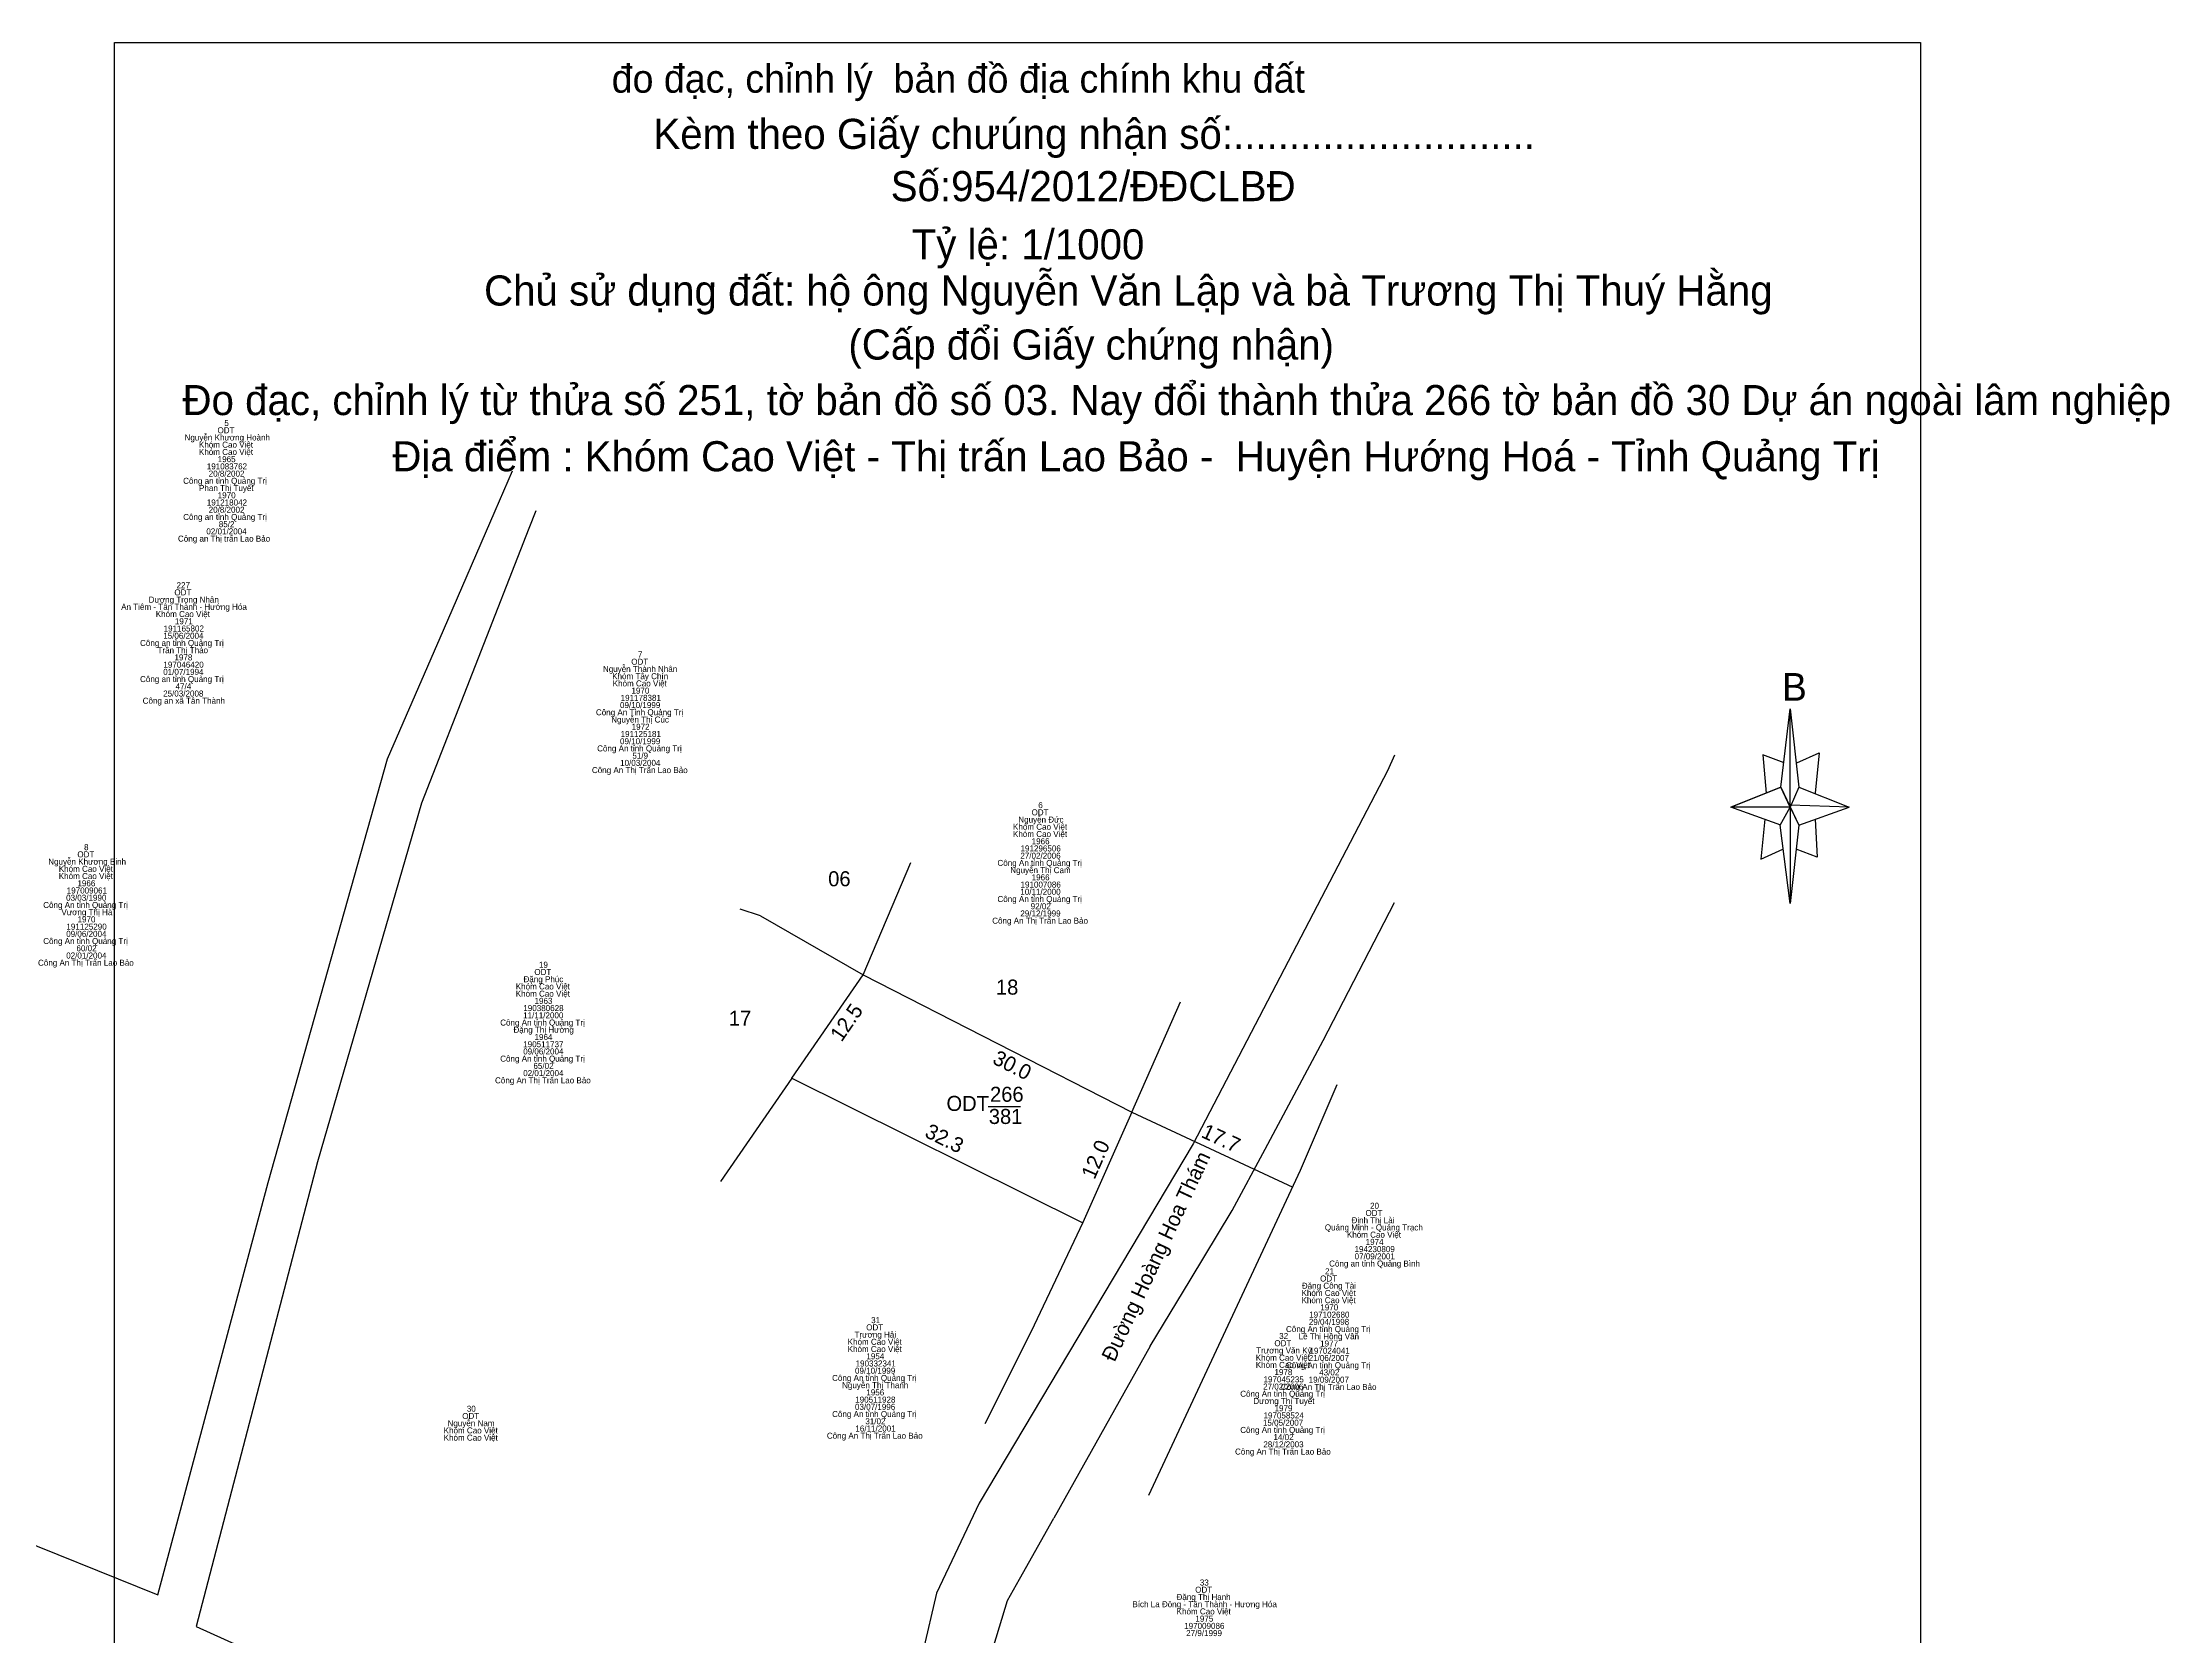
# Model space of a CAD drawing. Extents: x 535932 to 536577, y 1836990 to 1837547.
# Drawn here: x 536365.2 to 536577.2, y 1837387.8 to 1837546.7 of the extents above; entities that cross this region are included whole.
import ezdxf

# ---------------------------------------------------------------- set-up
doc = ezdxf.new("R2010")
doc.units = 0
for name, color, linetype in [('Level 1', 7, 'Continuous'), ('Level 10', 7, 'Continuous'), ('Level 17', 7, 'Continuous'), ('Level 23', 7, 'Continuous'), ('Level 34', 7, 'Continuous'), ('Level 5', 7, 'Continuous')]:
    doc.layers.add(name, color=color, linetype=linetype)

msp = doc.modelspace()

# ---------------------------------------------------------------- linework, layer by layer
at = {"layer": 'Level 10'}
for p, q in [((536447.01, 1837453.75), (536451.76, 1837464.95)), ((536436.79, 1837459.62), (536434.75, 1837460.3)), ((536436.79, 1837459.62), (536447.01, 1837453.75)), ((536447.01, 1837453.75), (536473.79, 1837440.06))]:
    msp.add_line(p, q, dxfattribs=at)
at = {"layer": 'Level 17'}
for p, q in [((536439.92, 1837443.46), (536447.01, 1837453.75)), ((536473.79, 1837440.06), (536478.65, 1837451.06)), ((536439.92, 1837443.46), (536432.82, 1837433.16)), ((536439.92, 1837443.46), (536468.92, 1837429.03)), ((536494.24, 1837442.8), (536490.57, 1837434.25)), ((536459.5, 1837440.64), (536462.72, 1837440.64)), ((536473.79, 1837440.06), (536468.93, 1837429.06)), ((536473.79, 1837440.06), (536489.86, 1837432.6)), ((536490.57, 1837434.25), (536475.47, 1837401.88)), ((536468.93, 1837429.06), (536463.77, 1837418.22)), ((536463.77, 1837418.22), (536459.16, 1837408.99))]:
    msp.add_line(p, q, dxfattribs=at)
at = {"layer": 'Level 23'}
for p, q in [((536410.33, 1837500), (536412.06, 1837504)), ((536405.18, 1837488.12), (536410.33, 1837500)), ((536414.41, 1837500), (536413.69, 1837498.24)), ((536413.69, 1837498.24), (536408.35, 1837484.55)), ((536399.61, 1837475.28), (536405.18, 1837488.12)), ((536408.35, 1837484.55), (536403, 1837470.86)), ((536387.72, 1837433.06), (536399.61, 1837475.28)), ((536499.3, 1837474.1), (536479.92, 1837436.92)), ((536500, 1837475.64), (536499.3, 1837474.1)), ((536403, 1837470.86), (536392.63, 1837435.12)), ((536492.88, 1837447.2), (536500, 1837460.97)), ((536487.11, 1837436.38), (536492.88, 1837447.2)), ((536483.81, 1837430.27), (536487.11, 1837436.38)), ((536392.63, 1837435.12), (536380.55, 1837388.82)), ((536376.73, 1837391.96), (536387.72, 1837433.06)), ((536479.63, 1837423.31), (536483.81, 1837430.27)), ((536475.64, 1837416.75), (536479.63, 1837423.31)), ((536332.49, 1837409.83), (536376.73, 1837391.96)), ((536462.6, 1837393.52), (536466.03, 1837399.62)), ((536380.55, 1837388.82), (536424.72, 1837368.85))]:
    msp.add_line(p, q, dxfattribs=at)
for points in [[(536479.92, 1837436.92), (536458.58, 1837401.11), (536454.35, 1837392.14), (536451.6, 1837380.44), (536448.2, 1837365.93), (536446.7, 1837360.11)], [(536475.64, 1837416.75), (536467.12, 1837401.57), (536466.03, 1837399.62)], [(536460.06, 1837386.93), (536461.41, 1837391.4), (536462.6, 1837393.52)]]:
    msp.add_lwpolyline(points, dxfattribs=at)
at = {"layer": 'Level 5'}
for p, q in [((536538.5, 1837472.47), (536539.42, 1837480.27)), ((536540.1, 1837474.87), (536542.3, 1837475.87)), ((536542.3, 1837475.87), (536541.9, 1837471.87)), ((536538.82, 1837474.87), (536536.7, 1837475.67)), ((536536.7, 1837475.67), (536537.02, 1837471.87)), ((536538.5, 1837472.47), (536533.5, 1837470.47)), ((536533.5, 1837470.47), (536538.5, 1837472.47)), ((536539.42, 1837470.47), (536538.5, 1837472.47)), ((536538.5, 1837472.47), (536540.3, 1837468.67)), ((536540.3, 1837472.47), (536545.3, 1837470.47)), ((536538.5, 1837468.67), (536533.5, 1837470.47)), ((536539.42, 1837470.47), (536533.5, 1837470.47)), ((536545.3, 1837470.47), (536539.42, 1837470.67)), ((536539.42, 1837470.67), (536539.42, 1837470.47)), ((536539.42, 1837470.47), (536540.3, 1837468.67)), ((536540.3, 1837468.67), (536545.3, 1837470.47)), ((536540.3, 1837468.67), (536545.3, 1837470.47)), ((536536.9, 1837469.27), (536536.5, 1837465.27)), ((536540.3, 1837468.67), (536539.42, 1837460.87)), ((536541.9, 1837469.27), (536542.1, 1837465.47)), ((536536.5, 1837465.27), (536538.7, 1837466.27)), ((536542.1, 1837465.47), (536540.02, 1837466.27))]:
    msp.add_line(p, q, dxfattribs=at)
for points in [[(536372.42, 1837546.67), (536552.42, 1837546.67)], [(536372.42, 1837263.15), (536372.42, 1837546.67)], [(536552.42, 1837546.67), (536552.42, 1837263.15)]]:
    msp.add_lwpolyline(points, dxfattribs=at)
for points in [[(536539.42, 1837480.27), (536540.3, 1837472.47), (536539.42, 1837470.47)], [(536539.42, 1837470.47), (536539.42, 1837460.87), (536538.42, 1837468.67)]]:
    msp.add_lwpolyline(points, close=True, dxfattribs=at)

# ---------------------------------------------------------------- texts
at = {"layer": 'Level 1'}
for s, p in [('Nguyễn Khương Hoành', (536379.39, 1837507.01)), ('ODT', (536382.67, 1837507.73)), ('5', (536383.35, 1837508.45)), ('Khóm Cao Việt', (536380.82, 1837506.29)), ('Khóm Cao Việt', (536380.82, 1837505.57)), ('191083762', (536381.6, 1837504.13)), ('20/8/2002', (536381.79, 1837503.41)), ('1965', (536382.69, 1837504.85)), ('Công an tỉnh Quảng Trị ', (536379.25, 1837502.69)), ('Phan Thị Tuyết', (536380.83, 1837501.97)), ('1970', (536382.69, 1837501.25)), ('Công an tỉnh Quảng Trị ', (536379.25, 1837499.09)), ('191218042', (536381.6, 1837500.53)), ('20/8/2002', (536381.79, 1837499.81)), ('Công an Thị trấn Lao Bảo  ', (536378.73, 1837496.93)), ('02/01/2004', (536381.56, 1837497.65)), ('85/2', (536382.8, 1837498.37)), ('227', (536378.59, 1837492.29)), ('An Tiêm - Tân Thành - Hướng Hóa', (536373.07, 1837490.13)), ('Dương Trọng Nhân', (536375.81, 1837490.85)), ('ODT', (536378.37, 1837491.57)), ('Khóm Cao Việt', (536376.52, 1837489.41)), ('191165802', (536377.3, 1837487.97)), ('1971', (536378.42, 1837488.69)), ('Công an tỉnh Quảng Trị ', (536374.95, 1837486.53)), ('Trần Thị Thảo', (536376.69, 1837485.81)), ('15/06/2004', (536377.26, 1837487.25)), ('197046420', (536377.28, 1837484.37)), ('1978', (536378.38, 1837485.09)), ('Nguyễn Thành Nhân', (536421.09, 1837483.94)), ('ODT', (536423.91, 1837484.66)), ('7', (536424.57, 1837485.38)), ('Công an tỉnh Quảng Trị ', (536374.95, 1837482.93)), ('01/07/1994', (536377.26, 1837483.65)), ('47/4', (536378.49, 1837482.21)), ('Khóm Tây Chín', (536422.01, 1837483.22)), ('Khóm Cao Việt', (536422.06, 1837482.5)), ('1970', (536423.93, 1837481.78)), ('Công an xã Tân Thành', (536375.21, 1837480.77)), ('25/03/2008', (536377.25, 1837481.49)), ('Công An Tỉnh Quảng Trị', (536420.39, 1837479.62)), ('09/10/1999', (536422.79, 1837480.34)), ('191178381', (536422.85, 1837481.06)), ('Nguyễn Thị Cúc', (536421.91, 1837478.9)), ('191125181', (536422.85, 1837477.46)), ('1972', (536423.95, 1837478.18)), ('Công An tỉnh Quảng Trị', (536420.51, 1837476.02)), ('09/10/1999', (536422.79, 1837476.74)), ('51/9', (536424.02, 1837475.3)), ('Công An Thị Trấn Lao Bảo', (536419.99, 1837473.86)), ('10/03/2004', (536422.8, 1837474.58)), ('Nguyễn Đức', (536462.49, 1837468.93)), ('ODT', (536463.81, 1837469.65)), ('6', (536464.48, 1837470.37)), ('Khóm Cao Việt', (536461.96, 1837468.21)), ('Khóm Cao Việt', (536461.96, 1837467.49)), ('1966', (536463.82, 1837466.77)), ('Nguyễn Khương Binh', (536365.8, 1837464.74)), ('ODT', (536368.7, 1837465.46)), ('8', (536369.37, 1837466.18)), ('Công An tỉnh Quảng Trị', (536460.41, 1837464.61)), ('27/02/2006', (536462.69, 1837465.33)), ('191296506', (536462.71, 1837466.05)), ('Khóm Cao Việt', (536366.85, 1837464.02)), ('Khóm Cao Việt', (536366.85, 1837463.3)), ('1966', (536368.71, 1837462.58)), ('Nguyễn Thị Cam', (536461.69, 1837463.89)), ('1966', (536463.82, 1837463.17)), ('Công An tỉnh Quảng Trị', (536365.3, 1837460.42)), ('03/03/1990', (536367.58, 1837461.14)), ('197009061', (536367.64, 1837461.86)), ('Công An tỉnh Quảng Trị', (536460.41, 1837461.01)), ('10/11/2000', (536462.69, 1837461.73)), ('191007086', (536462.71, 1837462.45)), ('Vương Thị Hà', (536367.11, 1837459.7)), ('1970', (536368.72, 1837458.98)), ('Công An Thị Trấn Lao Bảo', (536459.89, 1837458.85)), ('29/12/1999', (536462.69, 1837459.57)), ('92/02', (536463.72, 1837460.29)), ('Công An tỉnh Quảng Trị', (536365.3, 1837456.82)), ('09/06/2004', (536367.59, 1837457.54)), ('191125290', (536367.61, 1837458.26)), ('Công An Thị Trấn Lao Bảo', (536364.78, 1837454.66)), ('02/01/2004', (536367.59, 1837455.38)), ('60/02', (536368.61, 1837456.1)), ('19', (536414.71, 1837454.46)), ('Khóm Cao Việt', (536412.4, 1837452.3)), ('Đặng Phúc', (536413.17, 1837453.02)), ('ODT', (536414.25, 1837453.74)), ('Khóm Cao Việt', (536412.4, 1837451.58)), ('190380628', (536413.15, 1837450.14)), ('1963', (536414.27, 1837450.86)), ('Công An tỉnh Quảng Trị', (536410.85, 1837448.7)), ('Đặng Thị Hường', (536412.17, 1837447.98)), ('11/11/2000', (536413.13, 1837449.42)), ('09/06/2004', (536413.14, 1837445.82)), ('190511737', (536413.14, 1837446.54)), ('1964', (536414.27, 1837447.26)), ('Công An tỉnh Quảng Trị', (536410.85, 1837445.1)), ('02/01/2004', (536413.14, 1837443.66)), ('65/02', (536414.16, 1837444.38)), ('Công An Thị Trấn Lao Bảo', (536410.33, 1837442.94)), ('Đinh Thị Lài', (536495.7, 1837429)), ('ODT', (536497.09, 1837429.72)), ('20', (536497.55, 1837430.44)), ('Quảng Minh - Quảng Trạch', (536493.04, 1837428.28)), ('Khóm Cao Việt', (536495.24, 1837427.56)), ('1974', (536497.11, 1837426.84)), ('Công an tỉnh Quảng Bình', (536493.47, 1837424.68)), ('07/09/2001', (536496.01, 1837425.4)), ('194230809', (536496, 1837426.12)), ('Đặng Công Tài', (536490.75, 1837422.47)), ('ODT', (536492.57, 1837423.19)), ('21', (536493.06, 1837423.91)), ('Khóm Cao Việt', (536490.72, 1837421.75)), ('Khóm Cao Việt', (536490.72, 1837421.03)), ('1970', (536492.59, 1837420.31)), ('ODT', (536447.33, 1837418.32)), ('31', (536447.82, 1837419.04)), ('Công An tỉnh Quảng Trị', (536489.17, 1837418.15)), ('29/04/1998', (536491.45, 1837418.87)), ('197102680', (536491.48, 1837419.59)), ('Khóm Cao Việt', (536445.48, 1837416.88)), ('Khóm Cao Việt', (536445.48, 1837416.16)), ('Trương Hải', (536446.17, 1837417.6)), ('Trương Văn Ký', (536486.2, 1837416.02)), ('ODT', (536488.01, 1837416.74)), ('32', (536488.49, 1837417.46)), ('Lê Thị Hồng Vân', (536490.43, 1837417.43)), ('197024041', (536491.51, 1837415.99)), ('1977', (536492.57, 1837416.71)), ('09/10/1999', (536446.21, 1837414)), ('190332341', (536446.27, 1837414.72)), ('1954', (536447.35, 1837415.44)), ('Khóm Cao Việt', (536486.16, 1837415.3)), ('Khóm Cao Việt', (536486.16, 1837414.58)), ('1978', (536488.02, 1837413.86)), ('Công An tỉnh Quảng Trị', (536489.17, 1837414.55)), ('21/06/2007', (536491.43, 1837415.27)), ('43/02', (536492.48, 1837413.83)), ('Công An tỉnh Quảng Trị', (536443.93, 1837413.28)), ('Nguyễn Thị Thanh', (536444.92, 1837412.56)), ('1956', (536447.34, 1837411.84)), ('Công An tỉnh Quảng Trị', (536484.61, 1837411.7)), ('27/02/2006', (536486.89, 1837412.42)), ('197045235', (536486.93, 1837413.14)), ('Công An Thị Trấn Lao Bảo', (536488.65, 1837412.39)), ('19/09/2007', (536491.43, 1837413.11)), ('30', (536407.52, 1837410.21)), ('Công An tỉnh Quảng Trị', (536443.93, 1837409.68)), ('03/07/1996', (536446.21, 1837410.4)), ('190511928', (536446.23, 1837411.12)), ('Dương Thị Tuyết', (536485.91, 1837410.98)), ('197058524', (536486.93, 1837409.54)), ('1979', (536488.03, 1837410.26)), ('Khóm Cao Việt', (536405.21, 1837408.05)), ('Nguyễn Nam', (536405.6, 1837408.77)), ('ODT', (536407.06, 1837409.49)), ('Công An Thị Trấn Lao Bảo', (536443.41, 1837407.52)), ('16/11/2001', (536446.25, 1837408.24)), ('31/02', (536447.24, 1837408.96)), ('Công An tỉnh Quảng Trị', (536484.61, 1837408.1)), ('15/05/2007', (536486.87, 1837408.82)), ('14/02', (536487.92, 1837407.38)), ('Khóm Cao Việt', (536405.21, 1837407.33)), ('Công An Thị Trấn Lao Bảo', (536484.09, 1837405.94)), ('28/12/2003', (536486.91, 1837406.66)), ('33', (536480.58, 1837392.89)), ('Bích La Đông - Tân Thành - Hương Hóa', (536473.86, 1837390.73)), ('Đặng Thị Hạnh', (536478.26, 1837391.45)), ('ODT', (536480.12, 1837392.17)), ('Khóm Cao Việt', (536478.27, 1837390.01)), ('197009086', (536479.02, 1837388.57)), ('1975', (536480.14, 1837389.29)), ('27/9/1999', (536479.22, 1837387.85))]:
    msp.add_text(s, height=0.6, dxfattribs=at).set_placement(p)
at = {"layer": 'Level 17'}
for s, p in [('06', (536443.54, 1837462.58)), ('18', (536460.26, 1837451.78)), ('17', (536433.64, 1837448.68)), ('266', (536459.67, 1837441.1)), ('ODT', (536455.33, 1837440.19)), ('381', (536459.55, 1837438.89))]:
    msp.add_text(s, height=1.5, dxfattribs=at).set_placement(p)
for s, rotation, p in [('12.5', 55.4324, (536444.87, 1837446.99)), ('30.0', 332.9238, (536459.81, 1837444.98)), ('32.3', 333.5457, (536453.06, 1837437.66)), ('17.7', 335.0984, (536480.62, 1837437.62)), ('12.0', 66.1633, (536470.08, 1837433.28)), ('Đường Hoàng Hoa Thám', 64.9902, (536472.08, 1837415.09))]:
    msp.add_text(s, height=1.5, rotation=rotation, dxfattribs=at).set_placement(p)
at = {"layer": 'Level 34'}
msp.add_text('Số:954/2012/ĐĐCLBĐ', height=3, dxfattribs=at).set_placement((536449.77, 1837530.86))
at = {"layer": 'Level 5'}
for s, height, p in [('đo đạc, chỉnh lý  bản đồ địa chính khu đất', 2.8, (536421.96, 1837541.67)), ('Kèm theo Giấy chưúng nhận số:...........................', 3, (536426.12, 1837536.07)), ('Tỷ lệ: 1/1000', 3, (536451.86, 1837525.06)), ('Chủ sử dụng đất: hộ ông Nguyễn Văn Lập và bà Trương Thị Thuý Hằng', 3, (536409.24, 1837520.46)), ('(Cấp đổi Giấy chứng nhận)', 3, (536445.55, 1837515.07)), ('Đo đạc, chỉnh lý từ thửa số 251, tờ bản đồ số 03. Nay đổi thành thửa 266 tờ bản đồ 30 Dự án ngoài lâm nghiệp', 3, (536379.18, 1837509.54)), ('Địa điểm : Khóm Cao Việt - Thị trấn Lao Bảo -  Huyện Hướng Hoá - Tỉnh Quảng Trị ', 3, (536400.1, 1837503.94)), ('B', 2.76, (536538.62, 1837481.07))]:
    msp.add_text(s, height=height, dxfattribs=at).set_placement(p)

doc.saveas('drawing.dxf')
